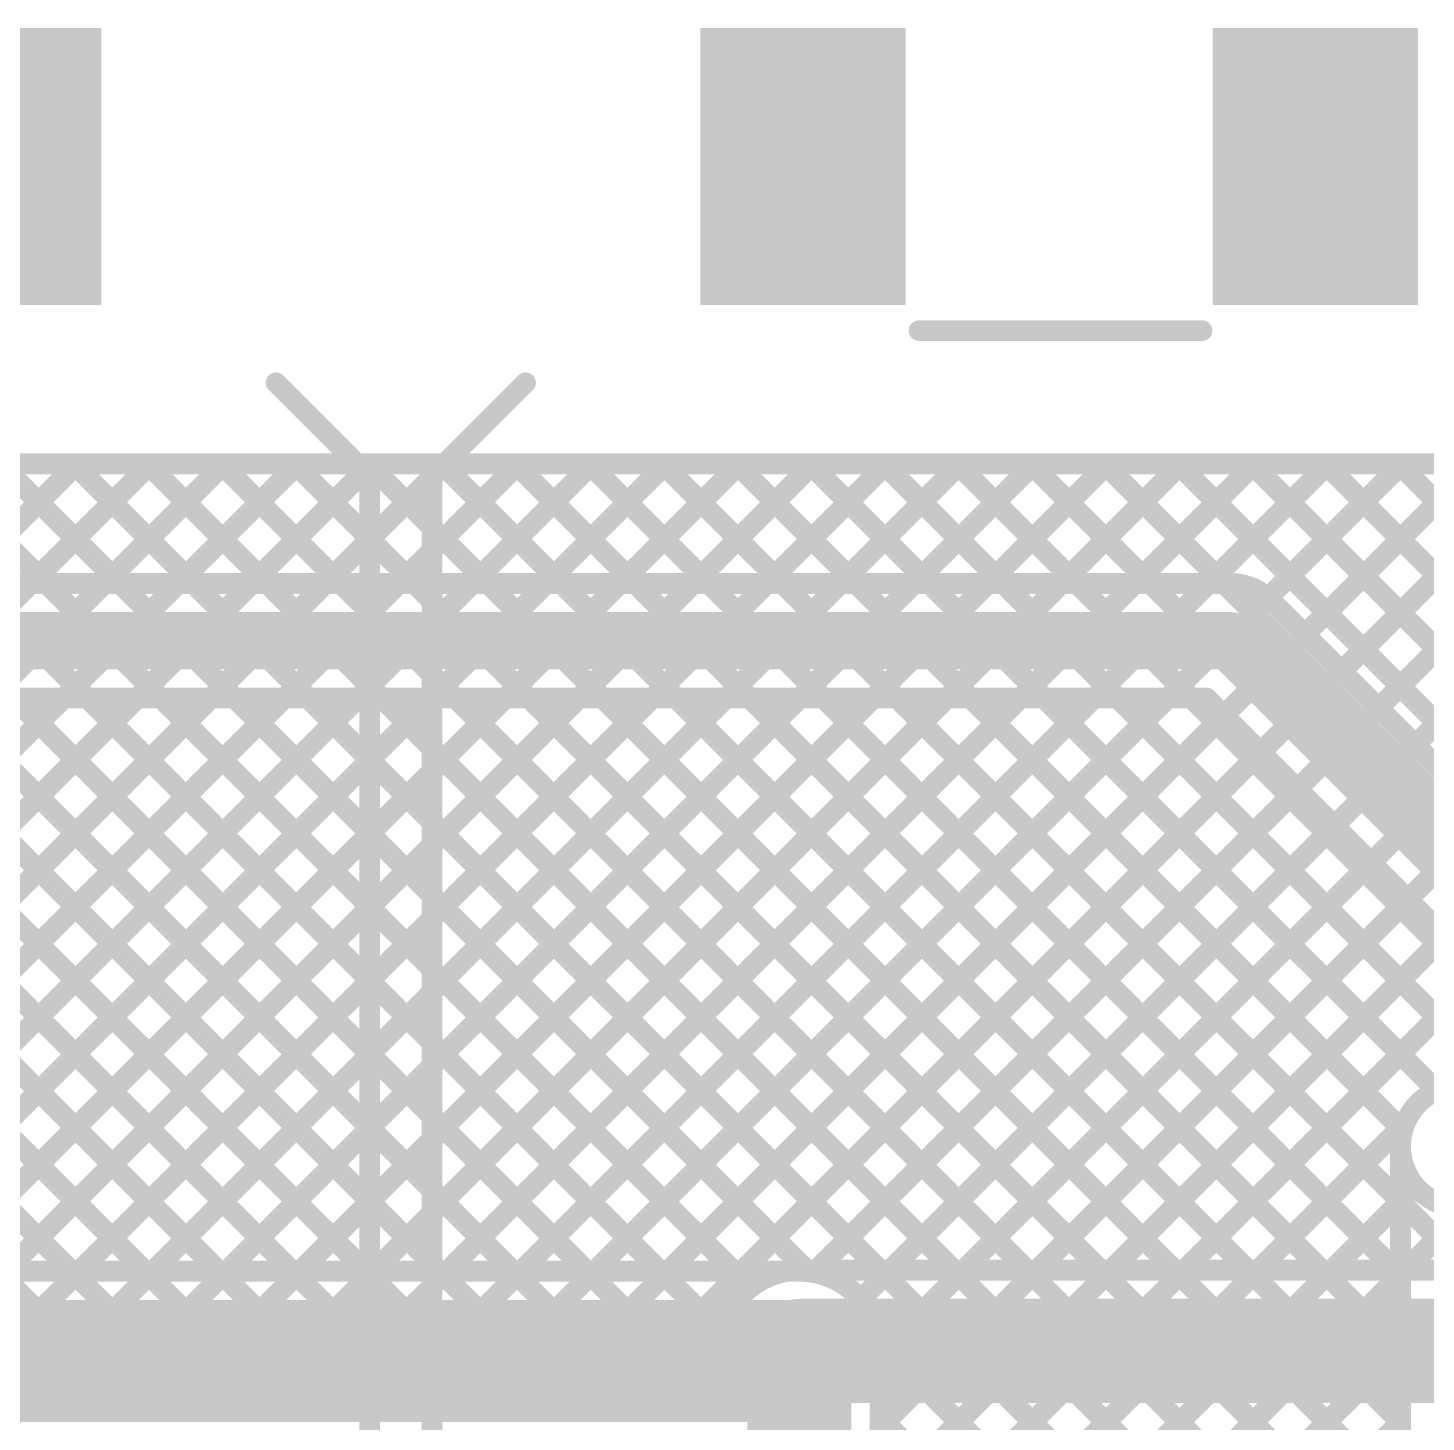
# Model space of a CAD drawing. Header units: millimetres. Extents: x 0 to 214, y 0 to 214.
# Drawn here: x 2.122 to 2.659, y 3.764 to 4.299 of the extents above; entities that cross this region are included whole.
import ezdxf

# ---------------------------------------------------------------- set-up
doc = ezdxf.new("R2010")
doc.units = ezdxf.units.MM
doc.header["$MEASUREMENT"] = 0
for name, color, linetype in [('BottomLayer', 5, 'Continuous'), ('TopLayer', 1, 'Continuous'), ('TopOverlay', 2, 'Continuous'), ('TopPaste', 8, 'Continuous'), ('TopSolder', 216, 'Continuous'), ('ViaHoleLayer', 16, 'Continuous')]:
    doc.layers.add(name, color=color, linetype=linetype)

# ---------------------------------------------------------------- blocks, each defined once
blk = doc.blocks.new('TL3300CF160Q_183')
at = {"layer": 'TopLayer'}
blk.add_hatch(color=1, dxfattribs=at).paths.add_polyline_path([(0.35433, -0.13386), (0.25591, -0.13386), (0.25591, -0.06299), (0.35433, -0.06299)])
at = {"layer": 'TopPaste'}
blk.add_hatch(color=8, dxfattribs=at).paths.add_polyline_path([(0.35433, -0.13386), (0.25591, -0.13386), (0.25591, -0.06299), (0.35433, -0.06299)])
at = {"layer": 'TopSolder'}
blk.add_hatch(color=216, dxfattribs=at).paths.add_polyline_path([(0.35833, -0.13786), (0.25191, -0.13786), (0.25191, -0.05899), (0.35833, -0.05899)])
at = {"layer": 'TopOverlay', "const_width": 0.00787}
for points in [[(0.222, -0.205), (0.186, -0.241)], [(-0.186, -0.241), (0.186, -0.241)]]:
    blk.add_lwpolyline(points, dxfattribs=at)
at = {"layer": 'TopOverlay', "const_width": 0.00394}
for points in [[(0.22003, -0.205, 1), (0.22397, -0.205, 1)], [(0.18403, -0.241, 1), (0.18797, -0.241, 1)], [(0.18403, -0.241, 1), (0.18797, -0.241, 1)]]:
    blk.add_lwpolyline(points, format="xyb", close=True, dxfattribs=at)
blk = doc.blocks.new('TL3300CF160Q_184')
at = {"layer": 'TopLayer'}
for points in [[(0.35433, 0.06299), (0.25591, 0.06299), (0.25591, 0.13386), (0.35433, 0.13386)], [(0.35433, -0.13386), (0.25591, -0.13386), (0.25591, -0.06299), (0.35433, -0.06299)]]:
    blk.add_hatch(color=1, dxfattribs=at).paths.add_polyline_path(points)
at = {"layer": 'TopPaste'}
for points in [[(0.35433, 0.06299), (0.25591, 0.06299), (0.25591, 0.13386), (0.35433, 0.13386)], [(0.35433, -0.13386), (0.25591, -0.13386), (0.25591, -0.06299), (0.35433, -0.06299)]]:
    blk.add_hatch(color=8, dxfattribs=at).paths.add_polyline_path(points)
at = {"layer": 'TopSolder'}
for points in [[(0.35833, 0.05899), (0.25191, 0.05899), (0.25191, 0.13786), (0.35833, 0.13786)], [(0.35833, -0.13786), (0.25191, -0.13786), (0.25191, -0.05899), (0.35833, -0.05899)]]:
    blk.add_hatch(color=216, dxfattribs=at).paths.add_polyline_path(points)
at = {"layer": 'TopOverlay', "const_width": 0.00787}
for points in [[(-0.186, 0.241), (0.186, 0.241)], [(0.186, 0.241), (0.222, 0.205)], [(0.24202, 0.05384), (0.242, -0.055)]]:
    blk.add_lwpolyline(points, dxfattribs=at)
at = {"layer": 'TopOverlay', "const_width": 0.00394}
for points in [[(0.18403, 0.241, 1), (0.18797, 0.241, 1)], [(0.18403, 0.241, 1), (0.18797, 0.241, 1)], [(0.22003, 0.205, 1), (0.22397, 0.205, 1)], [(0.24005, 0.05384, 1), (0.24398, 0.05384, 1)], [(0.24003, -0.055, 1), (0.24397, -0.055, 1)]]:
    blk.add_lwpolyline(points, format="xyb", close=True, dxfattribs=at)

msp = doc.modelspace()

# ---------------------------------------------------------------- hatches: boundary and pattern name
at = {"layer": 'BottomLayer'}
h = msp.add_hatch(color=5, dxfattribs=at)
edge = h.paths.add_edge_path()
edge.add_arc((2.41846, 3.79068), 0.01181, 0, 360)
at = {"layer": 'TopLayer'}
h = msp.add_hatch(color=1, dxfattribs=at)
edge = h.paths.add_edge_path()
edge.add_arc((2.41846, 3.79068), 0.01181, 0, 360)
at = {"layer": 'ViaHoleLayer'}
h = msp.add_hatch(color=16, dxfattribs=at)
edge = h.paths.add_edge_path()
edge.add_arc((2.41846, 3.79068), 0.00591, 0, 360)

# ---------------------------------------------------------------- linework, layer by layer
at = {"layer": 'BottomLayer'}
for points, const_width in [([(0.57999, 4.132), (4.55583, 4.132)], 0.008), ([(2.08307, 4.132), (2.12907, 4.086)], 0.008), ([(2.09496, 4.086), (2.14096, 4.132)], 0.008), ([(2.11135, 4.132), (2.15735, 4.086)], 0.008), ([(2.12324, 4.086), (2.16924, 4.132)], 0.008), ([(2.13964, 4.132), (2.18564, 4.086)], 0.008), ([(2.15153, 4.086), (2.19753, 4.132)], 0.008), ([(2.16792, 4.132), (2.21392, 4.086)], 0.008), ([(2.17981, 4.086), (2.22581, 4.132)], 0.008), ([(2.19621, 4.132), (2.24221, 4.086)], 0.008), ([(2.20809, 4.086), (2.25409, 4.132)], 0.008), ([(2.22449, 4.132), (2.27049, 4.086)], 0.008), ([(2.23638, 4.086), (2.28238, 4.132)], 0.008), ([(2.25278, 4.132), (2.29878, 4.086)], 0.008), ([(2.26466, 4.086), (2.31066, 4.132)], 0.008), ([(2.28106, 4.132), (2.32706, 4.086)], 0.008), ([(2.29295, 4.086), (2.33895, 4.132)], 0.008), ([(2.30934, 4.132), (2.35534, 4.086)], 0.008), ([(2.32123, 4.086), (2.36723, 4.132)], 0.008), ([(2.33763, 4.132), (2.38363, 4.086)], 0.008), ([(2.34952, 4.086), (2.39552, 4.132)], 0.008), ([(2.36591, 4.132), (2.41191, 4.086)], 0.008), ([(2.3778, 4.086), (2.4238, 4.132)], 0.008), ([(2.3942, 4.132), (2.4402, 4.086)], 0.008), ([(2.40608, 4.086), (2.45208, 4.132)], 0.008), ([(2.42248, 4.132), (2.46848, 4.086)], 0.008), ([(2.43437, 4.086), (2.48037, 4.132)], 0.008), ([(2.45077, 4.132), (2.49677, 4.086)], 0.008), ([(2.46265, 4.086), (2.50865, 4.132)], 0.008), ([(2.47905, 4.132), (2.52505, 4.086)], 0.008), ([(2.49094, 4.086), (2.53694, 4.132)], 0.008), ([(2.50734, 4.132), (2.55334, 4.086)], 0.008), ([(2.51922, 4.086), (2.56522, 4.132)], 0.008), ([(2.53562, 4.132), (2.58162, 4.086)], 0.008), ([(2.54751, 4.086), (2.59351, 4.132)], 0.008), ([(2.5639, 4.132), (2.80278, 3.89313)], 0.008), ([(2.57579, 4.086), (2.62179, 4.132)], 0.008), ([(2.59219, 4.132), (2.83106, 3.89313)], 0.008), ([(2.59856, 4.08049), (2.65007, 4.132)], 0.008), ([(2.61274, 4.06638), (2.67836, 4.132)], 0.008), ([(2.62047, 4.132), (2.85934, 3.89313)], 0.008), ([(2.62688, 4.05223), (2.70664, 4.132)], 0.008), ([(2.64102, 4.03809), (2.73493, 4.132)], 0.008), ([(2.64875, 4.132), (2.88762, 3.89313)], 0.008), ([(2.65516, 4.02395), (2.76321, 4.132)], 0.008), ([(0.517, 4.086), (2.584, 4.086)], 0.008), ([(2.5996, 4.07952), (2.73629, 3.94282)], 0.008), ([(0.491, 4.064), (2.584, 4.064)], 0.022), ([(2.584, 4.064), (2.725, 3.923)], 0.022), ([(0.517, 4.042), (2.57489, 4.042)], 0.008), ([(1.86158, 3.76777), (2.13581, 4.042)], 0.008), ([(1.86194, 4.042), (2.13617, 3.76777)], 0.008), ([(1.88987, 3.76777), (2.16409, 4.042)], 0.008), ([(1.89023, 4.042), (2.16445, 3.76777)], 0.008), ([(1.91815, 3.76777), (2.19238, 4.042)], 0.008), ([(1.91851, 4.042), (2.19274, 3.76777)], 0.008), ([(1.94644, 3.76777), (2.22066, 4.042)], 0.008), ([(1.9468, 4.042), (2.22102, 3.76777)], 0.008), ([(1.96934, 3.7624), (2.24895, 4.042)], 0.008), ([(1.97508, 4.042), (2.24931, 3.76777)], 0.008), ([(2.00298, 3.76775), (2.27723, 4.042)], 0.008), ([(2.00336, 4.042), (2.27759, 3.76777)], 0.008), ([(2.03129, 3.76777), (2.30552, 4.042)], 0.008), ([(2.03165, 4.042), (2.30588, 3.76777)], 0.008), ([(2.05957, 3.76777), (2.3338, 4.042)], 0.008), ([(2.05993, 4.042), (2.33416, 3.76777)], 0.008), ([(2.08786, 3.76777), (2.36208, 4.042)], 0.008), ([(2.08822, 4.042), (2.36244, 3.76777)], 0.008), ([(2.11614, 3.76777), (2.39037, 4.042)], 0.008), ([(2.1165, 4.042), (2.39073, 3.76777)], 0.008), ([(2.14443, 3.76777), (2.41865, 4.042)], 0.008), ([(2.14479, 4.042), (2.38842, 3.79836)], 0.008), ([(2.17271, 3.76777), (2.44694, 4.042)], 0.008), ([(2.17307, 4.042), (2.39965, 3.81542)], 0.008), ([(2.20099, 3.76777), (2.47522, 4.042)], 0.008), ([(2.20135, 4.042), (2.42128, 3.82207)], 0.008), ([(2.22928, 3.76777), (2.50351, 4.042)], 0.008), ([(2.22964, 4.042), (2.44957, 3.82207)], 0.008), ([(2.25756, 3.76777), (2.53179, 4.042)], 0.008), ([(2.25792, 4.042), (2.47785, 3.82207)], 0.008), ([(2.28585, 3.76777), (2.56007, 4.042)], 0.008), ([(2.28621, 4.042), (2.50614, 3.82207)], 0.008), ([(2.31449, 4.042), (2.53442, 3.82207)], 0.008), ([(2.34278, 4.042), (2.56271, 3.82207)], 0.008), ([(2.37106, 4.042), (2.59099, 3.82207)], 0.008), ([(2.39934, 4.042), (2.61927, 3.82207)], 0.008), ([(2.42763, 4.042), (2.64756, 3.82207)], 0.008), ([(2.45591, 4.042), (2.67584, 3.82207)], 0.008), ([(2.4842, 4.042), (2.65034, 3.87586)], 0.008), ([(2.51248, 4.042), (2.6634, 3.89108)], 0.008), ([(2.54077, 4.042), (2.68964, 3.89313)], 0.008), ([(2.56905, 4.042), (2.71792, 3.89313)], 0.008), ([(2.57489, 4.042), (2.70518, 3.91171)], 0.008), ([(2.31413, 3.76777), (2.58162, 4.03526)], 0.008), ([(2.34242, 3.76777), (2.59576, 4.02112)], 0.008), ([(2.425, 3.82207), (2.60991, 4.00698)], 0.008), ([(2.45328, 3.82207), (2.62405, 3.99284)], 0.008), ([(2.48157, 3.82207), (2.63819, 3.9787)], 0.008), ([(2.50985, 3.82207), (2.65233, 3.96455)], 0.008), ([(2.53813, 3.82207), (2.66648, 3.95041)], 0.008), ([(2.56642, 3.82207), (2.68062, 3.93627)], 0.008), ([(2.5947, 3.82207), (2.65131, 3.87868)], 0.008), ([(2.62299, 3.82207), (2.6552, 3.85428)], 0.008), ([(2.65127, 3.82207), (2.67533, 3.84613)], 0.008), ([(2.41884, 3.82207), (2.93913, 3.82207)], 0.008), ([(2.41846, 3.79068), (2.41884, 3.79107)], 0.04), ([(2.41884, 3.79107), (2.93913, 3.79107)], 0.04), ([(2.3707, 3.76777), (2.38797, 3.78505)], 0.008), ([(2.00407, 3.76777), (2.39757, 3.76777)], 0.008)]:
    msp.add_lwpolyline(points, dxfattribs=dict(at, const_width=const_width))
for points, const_width in [([(2.13764, 4.132, 1), (2.14164, 4.132, 1)], 0.004), ([(2.13896, 4.132, 1), (2.14296, 4.132, 1)], 0.004), ([(2.16592, 4.132, 1), (2.16992, 4.132, 1)], 0.004), ([(2.16724, 4.132, 1), (2.17124, 4.132, 1)], 0.004), ([(2.19421, 4.132, 1), (2.19821, 4.132, 1)], 0.004), ([(2.19552, 4.132, 1), (2.19952, 4.132, 1)], 0.004), ([(2.22249, 4.132, 1), (2.22649, 4.132, 1)], 0.004), ([(2.22381, 4.132, 1), (2.22781, 4.132, 1)], 0.004), ([(2.25078, 4.132, 1), (2.25478, 4.132, 1)], 0.004), ([(2.25209, 4.132, 1), (2.25609, 4.132, 1)], 0.004), ([(2.27906, 4.132, 1), (2.28306, 4.132, 1)], 0.004), ([(2.28038, 4.132, 1), (2.28438, 4.132, 1)], 0.004), ([(2.30735, 4.132, 1), (2.31135, 4.132, 1)], 0.004), ([(2.30866, 4.132, 1), (2.31266, 4.132, 1)], 0.004), ([(2.33563, 4.132, 1), (2.33963, 4.132, 1)], 0.004), ([(2.33695, 4.132, 1), (2.34095, 4.132, 1)], 0.004), ([(2.36391, 4.132, 1), (2.36791, 4.132, 1)], 0.004), ([(2.36523, 4.132, 1), (2.36923, 4.132, 1)], 0.004), ([(2.3922, 4.132, 1), (2.3962, 4.132, 1)], 0.004), ([(2.39352, 4.132, 1), (2.39752, 4.132, 1)], 0.004), ([(2.42048, 4.132, 1), (2.42448, 4.132, 1)], 0.004), ([(2.4218, 4.132, 1), (2.4258, 4.132, 1)], 0.004), ([(2.44877, 4.132, 1), (2.45277, 4.132, 1)], 0.004), ([(2.45008, 4.132, 1), (2.45408, 4.132, 1)], 0.004), ([(2.47705, 4.132, 1), (2.48105, 4.132, 1)], 0.004), ([(2.47837, 4.132, 1), (2.48237, 4.132, 1)], 0.004), ([(2.50534, 4.132, 1), (2.50934, 4.132, 1)], 0.004), ([(2.50665, 4.132, 1), (2.51065, 4.132, 1)], 0.004), ([(2.53362, 4.132, 1), (2.53762, 4.132, 1)], 0.004), ([(2.53494, 4.132, 1), (2.53894, 4.132, 1)], 0.004), ([(2.5619, 4.132, 1), (2.5659, 4.132, 1)], 0.004), ([(2.56322, 4.132, 1), (2.56722, 4.132, 1)], 0.004), ([(2.59019, 4.132, 1), (2.59419, 4.132, 1)], 0.004), ([(2.59151, 4.132, 1), (2.59551, 4.132, 1)], 0.004), ([(2.61847, 4.132, 1), (2.62247, 4.132, 1)], 0.004), ([(2.61979, 4.132, 1), (2.62379, 4.132, 1)], 0.004), ([(2.64675, 4.132, 1), (2.65075, 4.132, 1)], 0.004), ([(2.64807, 4.132, 1), (2.65207, 4.132, 1)], 0.004), ([(2.12124, 4.086, 1), (2.12524, 4.086, 1)], 0.004), ([(2.12707, 4.086, 1), (2.13107, 4.086, 1)], 0.004), ([(2.14953, 4.086, 1), (2.15353, 4.086, 1)], 0.004), ([(2.15535, 4.086, 1), (2.15935, 4.086, 1)], 0.004), ([(2.17781, 4.086, 1), (2.18181, 4.086, 1)], 0.004), ([(2.18364, 4.086, 1), (2.18764, 4.086, 1)], 0.004), ([(2.20609, 4.086, 1), (2.21009, 4.086, 1)], 0.004), ([(2.21192, 4.086, 1), (2.21592, 4.086, 1)], 0.004), ([(2.23438, 4.086, 1), (2.23838, 4.086, 1)], 0.004), ([(2.24021, 4.086, 1), (2.24421, 4.086, 1)], 0.004), ([(2.26266, 4.086, 1), (2.26666, 4.086, 1)], 0.004), ([(2.26849, 4.086, 1), (2.27249, 4.086, 1)], 0.004), ([(2.29095, 4.086, 1), (2.29495, 4.086, 1)], 0.004), ([(2.29678, 4.086, 1), (2.30078, 4.086, 1)], 0.004), ([(2.31923, 4.086, 1), (2.32323, 4.086, 1)], 0.004), ([(2.32506, 4.086, 1), (2.32906, 4.086, 1)], 0.004), ([(2.34752, 4.086, 1), (2.35152, 4.086, 1)], 0.004), ([(2.35334, 4.086, 1), (2.35734, 4.086, 1)], 0.004), ([(2.3758, 4.086, 1), (2.3798, 4.086, 1)], 0.004), ([(2.38163, 4.086, 1), (2.38563, 4.086, 1)], 0.004), ([(2.40408, 4.086, 1), (2.40808, 4.086, 1)], 0.004), ([(2.40991, 4.086, 1), (2.41391, 4.086, 1)], 0.004), ([(2.43237, 4.086, 1), (2.43637, 4.086, 1)], 0.004), ([(2.4382, 4.086, 1), (2.4422, 4.086, 1)], 0.004), ([(2.46065, 4.086, 1), (2.46465, 4.086, 1)], 0.004), ([(2.46648, 4.086, 1), (2.47048, 4.086, 1)], 0.004), ([(2.48894, 4.086, 1), (2.49294, 4.086, 1)], 0.004), ([(2.49477, 4.086, 1), (2.49877, 4.086, 1)], 0.004), ([(2.51722, 4.086, 1), (2.52122, 4.086, 1)], 0.004), ([(2.52305, 4.086, 1), (2.52705, 4.086, 1)], 0.004), ([(2.54551, 4.086, 1), (2.54951, 4.086, 1)], 0.004), ([(2.55133, 4.086, 1), (2.55533, 4.086, 1)], 0.004), ([(2.57379, 4.086, 1), (2.57779, 4.086, 1)], 0.004), ([(2.57962, 4.086, 1), (2.58362, 4.086, 1)], 0.004), ([(2.582, 4.086, 1), (2.586, 4.086, 1)], 0.004), ([(2.582, 4.086, 1), (2.586, 4.086, 1)], 0.004), ([(2.582, 4.086, 1), (2.586, 4.086, 1)], 0.004), ([(2.59656, 4.08049, 1), (2.60056, 4.08049, 1)], 0.004), ([(2.59756, 4.07956, 1), (2.60156, 4.07956, 1)], 0.004), ([(2.5976, 4.07952, 1), (2.6016, 4.07952, 1)], 0.004), ([(2.5976, 4.07952, 1), (2.6016, 4.07952, 1)], 0.004), ([(2.5785, 4.064, 1), (2.5895, 4.064, 1)], 0.011), ([(2.5785, 4.064, 1), (2.5895, 4.064, 1)], 0.011), ([(2.61074, 4.06638, 1), (2.61474, 4.06638, 1)], 0.004), ([(2.62488, 4.05223, 1), (2.62888, 4.05223, 1)], 0.004), ([(2.13381, 4.042, 1), (2.13781, 4.042, 1)], 0.004), ([(2.14279, 4.042, 1), (2.14679, 4.042, 1)], 0.004), ([(2.16209, 4.042, 1), (2.16609, 4.042, 1)], 0.004), ([(2.17107, 4.042, 1), (2.17507, 4.042, 1)], 0.004), ([(2.19038, 4.042, 1), (2.19438, 4.042, 1)], 0.004), ([(2.19935, 4.042, 1), (2.20335, 4.042, 1)], 0.004), ([(2.21866, 4.042, 1), (2.22266, 4.042, 1)], 0.004), ([(2.22764, 4.042, 1), (2.23164, 4.042, 1)], 0.004), ([(2.24695, 4.042, 1), (2.25095, 4.042, 1)], 0.004), ([(2.25592, 4.042, 1), (2.25992, 4.042, 1)], 0.004), ([(2.27523, 4.042, 1), (2.27923, 4.042, 1)], 0.004), ([(2.28421, 4.042, 1), (2.28821, 4.042, 1)], 0.004), ([(2.30352, 4.042, 1), (2.30752, 4.042, 1)], 0.004), ([(2.31249, 4.042, 1), (2.31649, 4.042, 1)], 0.004), ([(2.3318, 4.042, 1), (2.3358, 4.042, 1)], 0.004), ([(2.34078, 4.042, 1), (2.34478, 4.042, 1)], 0.004), ([(2.36008, 4.042, 1), (2.36408, 4.042, 1)], 0.004), ([(2.36906, 4.042, 1), (2.37306, 4.042, 1)], 0.004), ([(2.38837, 4.042, 1), (2.39237, 4.042, 1)], 0.004), ([(2.39734, 4.042, 1), (2.40134, 4.042, 1)], 0.004), ([(2.41665, 4.042, 1), (2.42065, 4.042, 1)], 0.004), ([(2.42563, 4.042, 1), (2.42963, 4.042, 1)], 0.004), ([(2.44494, 4.042, 1), (2.44894, 4.042, 1)], 0.004), ([(2.45391, 4.042, 1), (2.45791, 4.042, 1)], 0.004), ([(2.47322, 4.042, 1), (2.47722, 4.042, 1)], 0.004), ([(2.4822, 4.042, 1), (2.4862, 4.042, 1)], 0.004), ([(2.50151, 4.042, 1), (2.50551, 4.042, 1)], 0.004), ([(2.51048, 4.042, 1), (2.51448, 4.042, 1)], 0.004), ([(2.52979, 4.042, 1), (2.53379, 4.042, 1)], 0.004), ([(2.53877, 4.042, 1), (2.54277, 4.042, 1)], 0.004), ([(2.55807, 4.042, 1), (2.56207, 4.042, 1)], 0.004), ([(2.56705, 4.042, 1), (2.57105, 4.042, 1)], 0.004), ([(2.57289, 4.042, 1), (2.57689, 4.042, 1)], 0.004), ([(2.57289, 4.042, 1), (2.57689, 4.042, 1)], 0.004), ([(2.63902, 4.03809, 1), (2.64302, 4.03809, 1)], 0.004), ([(2.57962, 4.03526, 1), (2.58362, 4.03526, 1)], 0.004), ([(2.59376, 4.02112, 1), (2.59776, 4.02112, 1)], 0.004), ([(2.65316, 4.02395, 1), (2.65716, 4.02395, 1)], 0.004), ([(2.60791, 4.00698, 1), (2.61191, 4.00698, 1)], 0.004), ([(2.62205, 3.99284, 1), (2.62605, 3.99284, 1)], 0.004), ([(2.63619, 3.9787, 1), (2.64019, 3.9787, 1)], 0.004), ([(2.65033, 3.96455, 1), (2.65433, 3.96455, 1)], 0.004), ([(2.64834, 3.87586, 1), (2.65234, 3.87586, 1)], 0.004), ([(2.64931, 3.87868, 1), (2.65331, 3.87868, 1)], 0.004), ([(2.6532, 3.85428, 1), (2.6572, 3.85428, 1)], 0.004), ([(2.41684, 3.82207, 1), (2.42084, 3.82207, 1)], 0.004), ([(2.41684, 3.82207, 1), (2.42084, 3.82207, 1)], 0.004), ([(2.41684, 3.82207, 1), (2.42084, 3.82207, 1)], 0.004), ([(2.41928, 3.82207, 1), (2.42328, 3.82207, 1)], 0.004), ([(2.423, 3.82207, 1), (2.427, 3.82207, 1)], 0.004), ([(2.44757, 3.82207, 1), (2.45157, 3.82207, 1)], 0.004), ([(2.45128, 3.82207, 1), (2.45528, 3.82207, 1)], 0.004), ([(2.47585, 3.82207, 1), (2.47985, 3.82207, 1)], 0.004), ([(2.47957, 3.82207, 1), (2.48357, 3.82207, 1)], 0.004), ([(2.50414, 3.82207, 1), (2.50814, 3.82207, 1)], 0.004), ([(2.50785, 3.82207, 1), (2.51185, 3.82207, 1)], 0.004), ([(2.53242, 3.82207, 1), (2.53642, 3.82207, 1)], 0.004), ([(2.53613, 3.82207, 1), (2.54013, 3.82207, 1)], 0.004), ([(2.56071, 3.82207, 1), (2.56471, 3.82207, 1)], 0.004), ([(2.56442, 3.82207, 1), (2.56842, 3.82207, 1)], 0.004), ([(2.58899, 3.82207, 1), (2.59299, 3.82207, 1)], 0.004), ([(2.5927, 3.82207, 1), (2.5967, 3.82207, 1)], 0.004), ([(2.61727, 3.82207, 1), (2.62127, 3.82207, 1)], 0.004), ([(2.62099, 3.82207, 1), (2.62499, 3.82207, 1)], 0.004), ([(2.64556, 3.82207, 1), (2.64956, 3.82207, 1)], 0.004), ([(2.64927, 3.82207, 1), (2.65327, 3.82207, 1)], 0.004), ([(2.39454, 3.8126, 1), (2.39854, 3.8126, 1)], 0.004), ([(2.39492, 3.81299, 1), (2.39892, 3.81299, 1)], 0.004), ([(2.39492, 3.81299, 1), (2.39892, 3.81299, 1)], 0.004), ([(2.39765, 3.81542, 1), (2.40165, 3.81542, 1)], 0.004), ([(2.40846, 3.79068, 1), (2.42846, 3.79068, 1)], 0.02), ([(2.40884, 3.79107, 1), (2.42884, 3.79107, 1)], 0.02), ([(2.40884, 3.79107, 1), (2.42884, 3.79107, 1)], 0.02), ([(2.38642, 3.79836, 1), (2.39042, 3.79836, 1)], 0.004), ([(2.38597, 3.78505, 1), (2.38997, 3.78505, 1)], 0.004), ([(2.13417, 3.76777, 1), (2.13817, 3.76777, 1)], 0.004), ([(2.14243, 3.76777, 1), (2.14643, 3.76777, 1)], 0.004), ([(2.16245, 3.76777, 1), (2.16645, 3.76777, 1)], 0.004), ([(2.17071, 3.76777, 1), (2.17471, 3.76777, 1)], 0.004), ([(2.19074, 3.76777, 1), (2.19474, 3.76777, 1)], 0.004), ([(2.19899, 3.76777, 1), (2.20299, 3.76777, 1)], 0.004), ([(2.21902, 3.76777, 1), (2.22302, 3.76777, 1)], 0.004), ([(2.22728, 3.76777, 1), (2.23128, 3.76777, 1)], 0.004), ([(2.24731, 3.76777, 1), (2.25131, 3.76777, 1)], 0.004), ([(2.25556, 3.76777, 1), (2.25956, 3.76777, 1)], 0.004), ([(2.27559, 3.76777, 1), (2.27959, 3.76777, 1)], 0.004), ([(2.28385, 3.76777, 1), (2.28785, 3.76777, 1)], 0.004), ([(2.30388, 3.76777, 1), (2.30788, 3.76777, 1)], 0.004), ([(2.31213, 3.76777, 1), (2.31613, 3.76777, 1)], 0.004), ([(2.33216, 3.76777, 1), (2.33616, 3.76777, 1)], 0.004), ([(2.34042, 3.76777, 1), (2.34442, 3.76777, 1)], 0.004), ([(2.36044, 3.76777, 1), (2.36444, 3.76777, 1)], 0.004), ([(2.3687, 3.76777, 1), (2.3727, 3.76777, 1)], 0.004), ([(2.38873, 3.76777, 1), (2.39273, 3.76777, 1)], 0.004), ([(2.39557, 3.76777, 1), (2.39957, 3.76777, 1)], 0.004), ([(2.39557, 3.76777, 1), (2.39957, 3.76777, 1)], 0.004)]:
    msp.add_lwpolyline(points, format="xyb", close=True, dxfattribs=dict(at, const_width=const_width))
at = {"layer": 'BottomLayer', "const_width": 0.008}
for points in [[(2.584, 4.086, -0.199566), (2.5996, 4.07952)], [(2.584, 4.086, -0.198912), (2.59956, 4.07956)], [(2.673, 3.84613, -1), (2.673, 3.89313)], [(2.39692, 3.81299, -0.198912), (2.41884, 3.82207)], [(2.39692, 3.81299, -0.198912), (2.41884, 3.82207)], [(2.39757, 3.76777, -0.42784), (2.39654, 3.8126)]]:
    msp.add_lwpolyline(points, format="xyb", dxfattribs=at)
at = {"layer": 'TopLayer'}
for points, const_width in [([(0.58681, 4.132), (4.31927, 4.132)], 0.008), ([(1.82396, 3.815), (2.14096, 4.132)], 0.008), ([(1.82851, 4.132), (2.13883, 3.82168)], 0.008), ([(1.85224, 3.815), (2.16924, 4.132)], 0.008), ([(1.8568, 4.132), (2.16711, 3.82168)], 0.008), ([(1.87495, 3.80942), (2.19753, 4.132)], 0.008), ([(1.88508, 4.132), (2.1954, 3.82168)], 0.008), ([(1.88943, 3.79562), (2.22581, 4.132)], 0.008), ([(1.90357, 3.78148), (2.25409, 4.132)], 0.008), ([(1.91336, 4.132), (2.22368, 3.82168)], 0.008), ([(1.94165, 4.132), (2.25196, 3.82168)], 0.008), ([(1.96993, 4.132), (2.28025, 3.82168)], 0.008), ([(1.97173, 3.82135), (2.28238, 4.132)], 0.008), ([(1.99822, 4.132), (2.30853, 3.82168)], 0.008), ([(2.00035, 3.82168), (2.31066, 4.132)], 0.008), ([(2.0265, 4.132), (2.33682, 3.82168)], 0.008), ([(2.02863, 3.82168), (2.33895, 4.132)], 0.008), ([(2.05479, 4.132), (2.3651, 3.82168)], 0.008), ([(2.05692, 3.82168), (2.36723, 4.132)], 0.008), ([(2.08307, 4.132), (2.39339, 3.82168)], 0.008), ([(2.0852, 3.82168), (2.39552, 4.132)], 0.008), ([(2.11135, 4.132), (2.42186, 3.8215)], 0.008), ([(2.11348, 3.82168), (2.4238, 4.132)], 0.008), ([(2.13964, 4.132), (2.57539, 3.69625)], 0.008), ([(2.14177, 3.82168), (2.45208, 4.132)], 0.008), ([(2.16792, 4.132), (2.60367, 3.69625)], 0.008), ([(2.17005, 3.82168), (2.48037, 4.132)], 0.008), ([(2.19621, 4.132), (2.63195, 3.69625)], 0.008), ([(2.19834, 3.82168), (2.50865, 4.132)], 0.008), ([(2.22449, 4.132), (2.6495, 3.70699)], 0.008), ([(2.22662, 3.82168), (2.53694, 4.132)], 0.008), ([(2.25278, 4.132), (2.6495, 3.73528)], 0.008), ([(2.25491, 3.82168), (2.56522, 4.132)], 0.008), ([(2.28106, 4.132), (2.6495, 3.76356)], 0.008), ([(2.28319, 3.82168), (2.59351, 4.132)], 0.008), ([(2.30934, 4.132), (2.6495, 3.79184)], 0.008), ([(2.31147, 3.82168), (2.62179, 4.132)], 0.008), ([(2.33763, 4.132), (2.6495, 3.82013)], 0.008), ([(2.33976, 3.82168), (2.65007, 4.132)], 0.008), ([(2.36591, 4.132), (2.6495, 3.84841)], 0.008), ([(2.36804, 3.82168), (2.67836, 4.132)], 0.008), ([(2.3942, 4.132), (2.65034, 3.87586)], 0.008), ([(2.39633, 3.82168), (2.70664, 4.132)], 0.008), ([(2.42248, 4.132), (2.6634, 3.89108)], 0.008), ([(2.42409, 3.82117), (2.73493, 4.132)], 0.008), ([(2.44203, 3.81082), (2.76321, 4.132)], 0.008), ([(2.44945, 3.78995), (2.7915, 4.132)], 0.008), ([(2.44946, 3.76168), (2.81978, 4.132)], 0.008), ([(2.44983, 3.73376), (2.84806, 4.132)], 0.008), ([(2.45007, 3.70572), (2.87635, 4.132)], 0.008), ([(2.45077, 4.132), (2.703, 3.87977)], 0.008), ([(2.47905, 4.132), (2.703, 3.90805)], 0.008), ([(2.50734, 4.132), (2.70513, 3.9342)], 0.008), ([(2.53562, 4.132), (2.72201, 3.94561)], 0.008), ([(2.5639, 4.132), (2.90832, 3.78758)], 0.008), ([(2.59219, 4.132), (2.91441, 3.80978)], 0.008), ([(2.62047, 4.132), (2.93138, 3.82109)], 0.008), ([(2.64875, 4.132), (2.99975, 3.781)], 0.008), ([(2.46708, 3.69445), (2.65131, 3.87868)], 0.008), ([(2.6495, 3.69625), (2.6495, 3.86963)], 0.008), ([(2.46708, 3.66616), (2.6495, 3.84858)], 0.008), ([(1.97625, 3.82168), (2.41846, 3.82168)], 0.008), ([(2.46708, 3.63788), (2.6495, 3.8203)], 0.008), ([(1.97625, 3.79068), (2.41846, 3.79068)], 0.04), ([(2.41846, 3.73047), (2.41846, 3.786)], 0.04), ([(2.44927, 3.79409), (2.57028, 3.67307)], 0.008), ([(2.46708, 3.60959), (2.6495, 3.79201)], 0.008), ([(2.44946, 3.73601), (2.44946, 3.786)], 0.008), ([(2.44946, 3.76561), (2.57028, 3.64479)], 0.008), ([(2.58202, 3.69625), (2.6495, 3.76373)], 0.008)]:
    msp.add_lwpolyline(points, dxfattribs=dict(at, const_width=const_width))
for points, const_width in [([(2.13764, 4.132, 1), (2.14164, 4.132, 1)], 0.004), ([(2.13896, 4.132, 1), (2.14296, 4.132, 1)], 0.004), ([(2.16592, 4.132, 1), (2.16992, 4.132, 1)], 0.004), ([(2.16724, 4.132, 1), (2.17124, 4.132, 1)], 0.004), ([(2.19421, 4.132, 1), (2.19821, 4.132, 1)], 0.004), ([(2.19552, 4.132, 1), (2.19952, 4.132, 1)], 0.004), ([(2.22249, 4.132, 1), (2.22649, 4.132, 1)], 0.004), ([(2.22381, 4.132, 1), (2.22781, 4.132, 1)], 0.004), ([(2.25078, 4.132, 1), (2.25478, 4.132, 1)], 0.004), ([(2.25209, 4.132, 1), (2.25609, 4.132, 1)], 0.004), ([(2.27906, 4.132, 1), (2.28306, 4.132, 1)], 0.004), ([(2.28038, 4.132, 1), (2.28438, 4.132, 1)], 0.004), ([(2.30735, 4.132, 1), (2.31135, 4.132, 1)], 0.004), ([(2.30866, 4.132, 1), (2.31266, 4.132, 1)], 0.004), ([(2.33563, 4.132, 1), (2.33963, 4.132, 1)], 0.004), ([(2.33695, 4.132, 1), (2.34095, 4.132, 1)], 0.004), ([(2.36391, 4.132, 1), (2.36791, 4.132, 1)], 0.004), ([(2.36523, 4.132, 1), (2.36923, 4.132, 1)], 0.004), ([(2.3922, 4.132, 1), (2.3962, 4.132, 1)], 0.004), ([(2.39352, 4.132, 1), (2.39752, 4.132, 1)], 0.004), ([(2.42048, 4.132, 1), (2.42448, 4.132, 1)], 0.004), ([(2.4218, 4.132, 1), (2.4258, 4.132, 1)], 0.004), ([(2.44877, 4.132, 1), (2.45277, 4.132, 1)], 0.004), ([(2.45008, 4.132, 1), (2.45408, 4.132, 1)], 0.004), ([(2.47705, 4.132, 1), (2.48105, 4.132, 1)], 0.004), ([(2.47837, 4.132, 1), (2.48237, 4.132, 1)], 0.004), ([(2.50534, 4.132, 1), (2.50934, 4.132, 1)], 0.004), ([(2.50665, 4.132, 1), (2.51065, 4.132, 1)], 0.004), ([(2.53362, 4.132, 1), (2.53762, 4.132, 1)], 0.004), ([(2.53494, 4.132, 1), (2.53894, 4.132, 1)], 0.004), ([(2.5619, 4.132, 1), (2.5659, 4.132, 1)], 0.004), ([(2.56322, 4.132, 1), (2.56722, 4.132, 1)], 0.004), ([(2.59019, 4.132, 1), (2.59419, 4.132, 1)], 0.004), ([(2.59151, 4.132, 1), (2.59551, 4.132, 1)], 0.004), ([(2.61847, 4.132, 1), (2.62247, 4.132, 1)], 0.004), ([(2.61979, 4.132, 1), (2.62379, 4.132, 1)], 0.004), ([(2.64675, 4.132, 1), (2.65075, 4.132, 1)], 0.004), ([(2.64807, 4.132, 1), (2.65207, 4.132, 1)], 0.004), ([(2.64834, 3.87586, 1), (2.65234, 3.87586, 1)], 0.004), ([(2.64931, 3.87868, 1), (2.65331, 3.87868, 1)], 0.004), ([(2.6475, 3.86963, 1), (2.6515, 3.86963, 1)], 0.004), ([(2.6475, 3.86963, 1), (2.6515, 3.86963, 1)], 0.004), ([(2.6475, 3.84858, 1), (2.6515, 3.84858, 1)], 0.004), ([(2.6475, 3.84841, 1), (2.6515, 3.84841, 1)], 0.004), ([(2.13683, 3.82168, 1), (2.14083, 3.82168, 1)], 0.004), ([(2.13977, 3.82168, 1), (2.14377, 3.82168, 1)], 0.004), ([(2.16511, 3.82168, 1), (2.16911, 3.82168, 1)], 0.004), ([(2.16805, 3.82168, 1), (2.17205, 3.82168, 1)], 0.004), ([(2.1934, 3.82168, 1), (2.1974, 3.82168, 1)], 0.004), ([(2.19634, 3.82168, 1), (2.20034, 3.82168, 1)], 0.004), ([(2.22168, 3.82168, 1), (2.22568, 3.82168, 1)], 0.004), ([(2.22462, 3.82168, 1), (2.22862, 3.82168, 1)], 0.004), ([(2.24996, 3.82168, 1), (2.25396, 3.82168, 1)], 0.004), ([(2.25291, 3.82168, 1), (2.25691, 3.82168, 1)], 0.004), ([(2.27825, 3.82168, 1), (2.28225, 3.82168, 1)], 0.004), ([(2.28119, 3.82168, 1), (2.28519, 3.82168, 1)], 0.004), ([(2.30653, 3.82168, 1), (2.31053, 3.82168, 1)], 0.004), ([(2.30947, 3.82168, 1), (2.31347, 3.82168, 1)], 0.004), ([(2.33482, 3.82168, 1), (2.33882, 3.82168, 1)], 0.004), ([(2.33776, 3.82168, 1), (2.34176, 3.82168, 1)], 0.004), ([(2.3631, 3.82168, 1), (2.3671, 3.82168, 1)], 0.004), ([(2.36604, 3.82168, 1), (2.37004, 3.82168, 1)], 0.004), ([(2.39139, 3.82168, 1), (2.39539, 3.82168, 1)], 0.004), ([(2.39433, 3.82168, 1), (2.39833, 3.82168, 1)], 0.004), ([(2.41646, 3.82168, 1), (2.42046, 3.82168, 1)], 0.004), ([(2.41646, 3.82168, 1), (2.42046, 3.82168, 1)], 0.004), ([(2.41986, 3.8215, 1), (2.42386, 3.8215, 1)], 0.004), ([(2.42209, 3.82117, 1), (2.42609, 3.82117, 1)], 0.004), ([(2.6475, 3.8203, 1), (2.6515, 3.8203, 1)], 0.004), ([(2.6475, 3.82013, 1), (2.6515, 3.82013, 1)], 0.004), ([(2.44003, 3.81082, 1), (2.44403, 3.81082, 1)], 0.004), ([(2.40846, 3.79068, 1), (2.42846, 3.79068, 1)], 0.02), ([(2.40846, 3.786, 1), (2.42846, 3.786, 1)], 0.02), ([(2.44727, 3.79409, 1), (2.45127, 3.79409, 1)], 0.004), ([(2.44745, 3.78995, 1), (2.45145, 3.78995, 1)], 0.004), ([(2.44746, 3.79068, 1), (2.45146, 3.79068, 1)], 0.004), ([(2.6475, 3.79201, 1), (2.6515, 3.79201, 1)], 0.004), ([(2.6475, 3.79184, 1), (2.6515, 3.79184, 1)], 0.004), ([(2.44746, 3.786, 1), (2.45146, 3.786, 1)], 0.004), ([(2.44746, 3.76561, 1), (2.45146, 3.76561, 1)], 0.004), ([(2.6475, 3.76373, 1), (2.6515, 3.76373, 1)], 0.004), ([(2.6475, 3.76356, 1), (2.6515, 3.76356, 1)], 0.004), ([(2.44746, 3.76168, 1), (2.45146, 3.76168, 1)], 0.004)]:
    msp.add_lwpolyline(points, format="xyb", close=True, dxfattribs=dict(at, const_width=const_width))
at = {"layer": 'TopLayer', "const_width": 0.008}
for points in [[(2.6495, 3.86963, -1), (2.6965, 3.86963)], [(2.41846, 3.82168, -0.414214), (2.44946, 3.79068)]]:
    msp.add_lwpolyline(points, format="xyb", dxfattribs=at)

# ---------------------------------------------------------------- block references
at = {"rotation": 90}
for name, p in [('TL3300CF160Q_183', (2.01234, 3.94116)), ('TL3300CF160Q_184', (2.51829, 3.94116))]:
    msp.add_blockref(name, p, dxfattribs=at)

doc.saveas('drawing.dxf')
